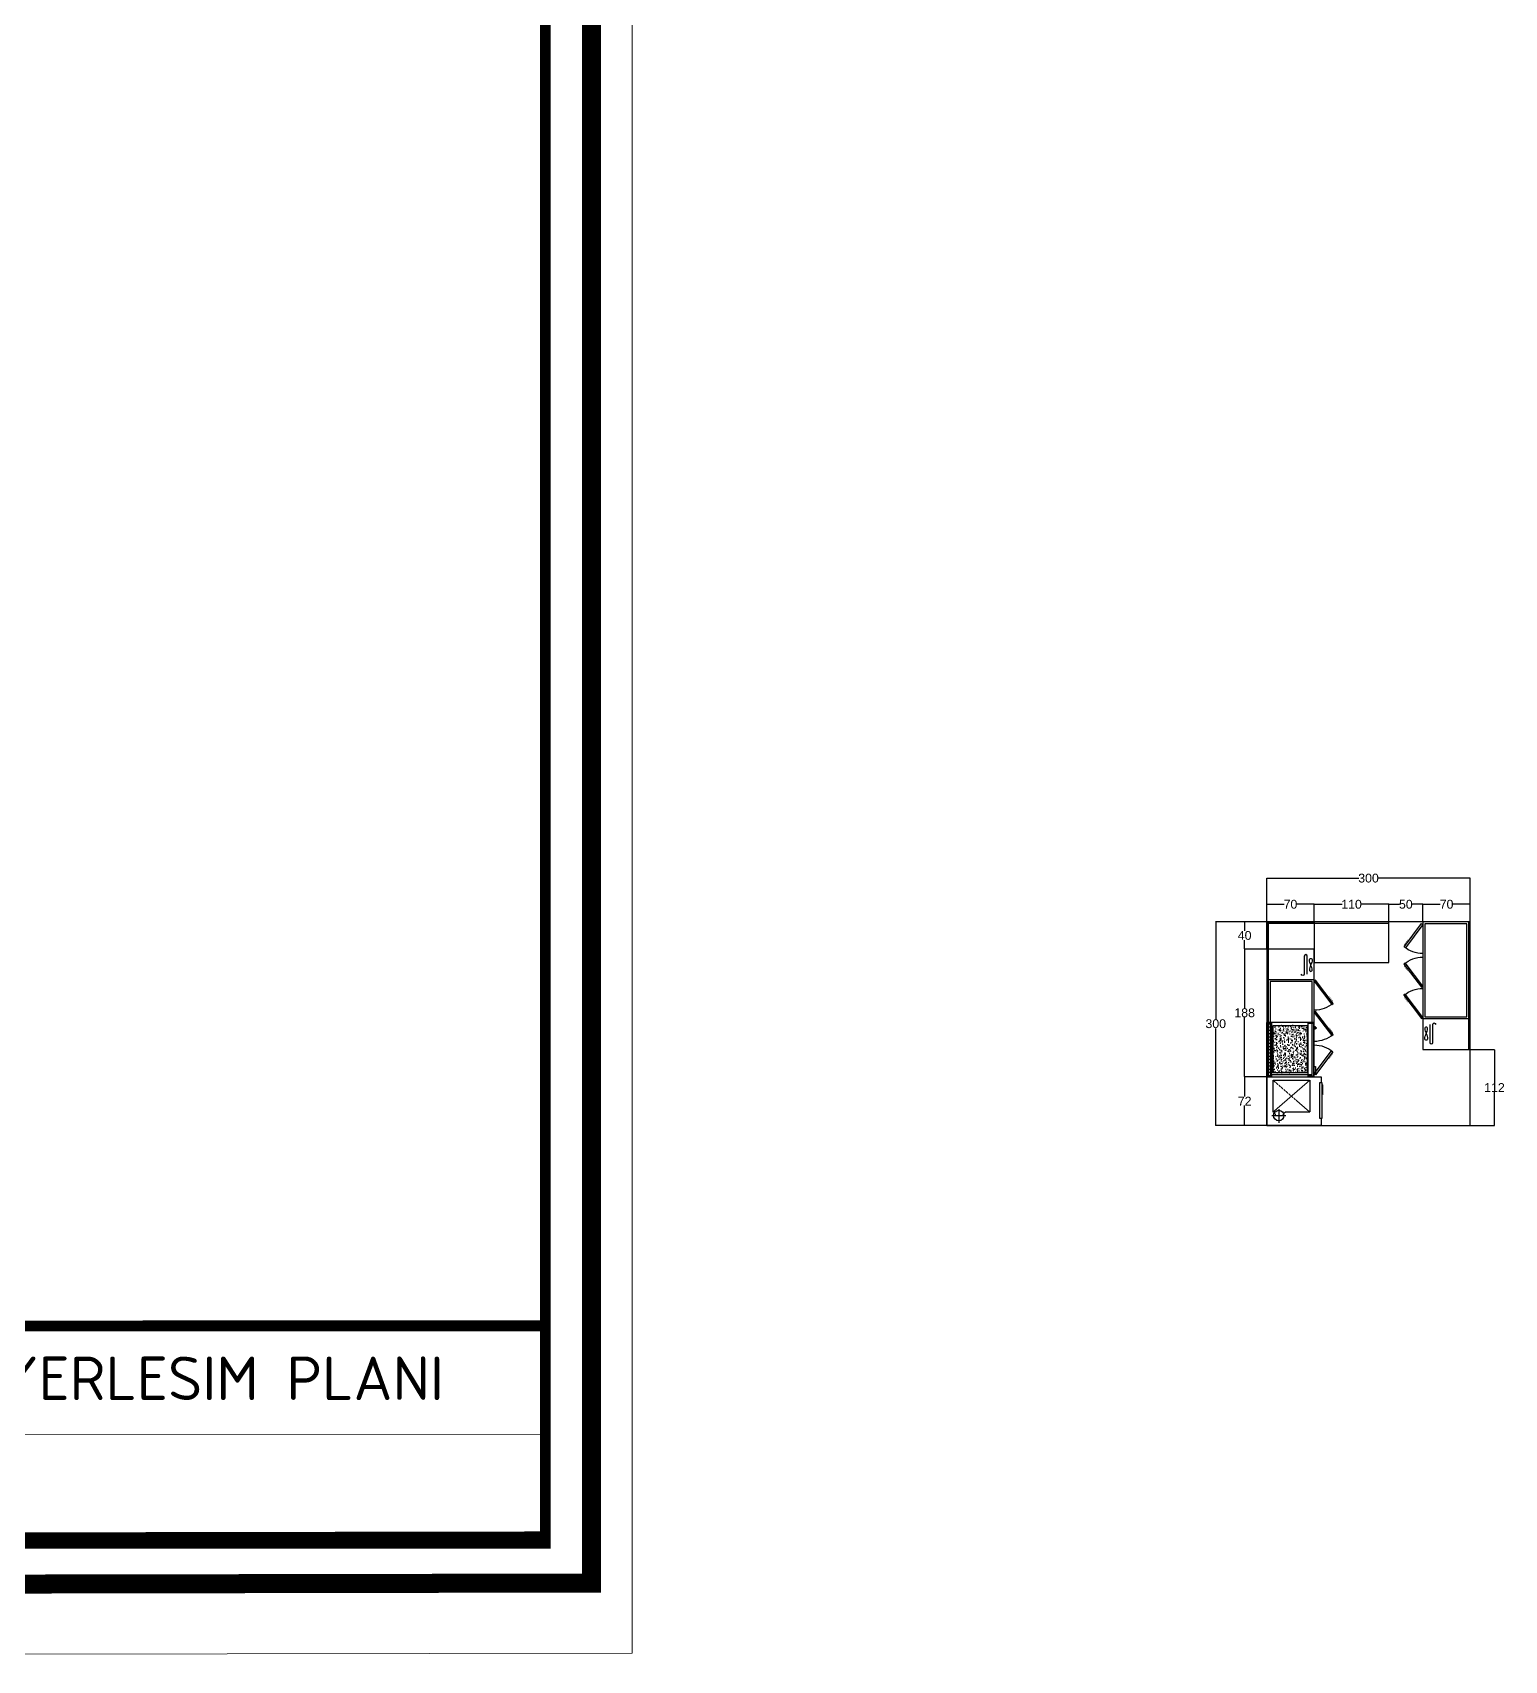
# Model space of a CAD drawing. Header units: inches. Extents: x -51836 to -42603, y 323 to 5499.
# Drawn here: x -46156 to -43987, y 323 to 2721 of the extents above; entities that cross this region are included whole.
import ezdxf

# ---------------------------------------------------------------- set-up
doc = ezdxf.new("R2010")
doc.units = ezdxf.units.IN
doc.header["$MEASUREMENT"] = 0
doc.linetypes.add('DASHED', pattern=[0.75, 0.5, -0.25])
doc.layers.add('Auto-Antet', color=7, linetype='Continuous', lineweight=18)
doc.layers.add('CIHAZ', color=2, linetype='Continuous')
doc.layers.add('S2000-002 Çizgi', color=7, linetype='Continuous')
doc.styles.get("Standard").update_dxf_attribs({"font": 'arial.ttf'})
doc.styles.add('style1', font='isocpeur.ttf', dxfattribs={"height": 20})
doc.dimstyles.get("Standard").update_dxf_attribs({"dimtxt": 13, "dimasz": 0.18, "dimexe": 0.18, "dimexo": 0.0625, "dimgap": 0.09, "dimtad": 0, "dimtih": 1, "dimtoh": 1, "dimdec": 0, "dimzin": 0, "dimdsep": 46, "dimtxsty": 'Standard', "dimcen": 0.09, "dimadec": 0, "dimazin": 0, "dimtfac": 1, "dimtdec": 0, "dimtofl": 0, "dimtmove": 0, "dimatfit": 3, "dimfxl": 1, "dimtolj": 1, "dimtzin": 0, "dimarcsym": 0})

# ---------------------------------------------------------------- blocks, each defined once
blk = doc.blocks.new('A$C40176E5B')
at = {"layer": 'S2000-002 Çizgi'}
blk.add_line((0, 95.8), (188, 95.8), dxfattribs=at)
for points in [[(0, 27.8), (0, 97.8), (188, 97.8), (188, 27.8)], [(16.4, 30.8), (17.9, 31), (19.6, 31.5), (21.5, 32.1), (23.4, 32.8), (25.4, 33.6), (27.2, 34.2), (28.9, 34.7), (30.4, 34.8), (31.5, 34.7), (32.3, 34.2), (32.8, 33.6), (33, 32.8), (32.8, 32.1), (32.3, 31.5), (31.5, 31), (30.4, 30.8), (28.9, 31), (27.2, 31.5), (25.4, 32.1), (23.4, 32.8), (21.5, 33.6), (19.6, 34.2), (17.9, 34.7), (16.4, 34.8), (15.3, 34.7), (14.5, 34.2), (14, 33.6), (13.8, 32.8), (14, 32.1), (14.5, 31.5), (15.3, 31)], [(80, 0), (45.9, 25.8), (47.4, 27.8), (81.5, 2)], [(125.9, 0), (91.8, 25.8), (93.4, 27.8), (127.5, 2)], [(151.3, 0.2), (185.5, 25.8), (184, 27.8), (149.8, 2.2)]]:
    blk.add_lwpolyline(points, close=True, dxfattribs=at)
blk.add_lwpolyline([(45, 95.8), (45, 27.8)], dxfattribs=at)
at = {"layer": 'S2000-002 Çizgi', "linetype": 'DASHED'}
blk.add_lwpolyline([(48, 92.8), (185, 92.8), (185, 30.8), (48, 30.8)], close=True, dxfattribs=at)
at = {"layer": 'S2000-002 Çizgi'}
for points in [[(37, 38.2), (10.3, 38.2, -1), (10.3, 42.5)], [(10.3, 42.5), (37, 42.5, 1), (37, 46.8)]]:
    blk.add_lwpolyline(points, format="xyb", dxfattribs=at)
at = {"layer": 'S2000-002 Çizgi', "const_width": 0.428}
for points in [[(77.7, 1.7), (76.7, 0.4), (71.1, 4.6), (69.6, 5.7)], [(123.7, 1.7), (122.7, 0.4), (117.1, 4.6), (115.6, 5.7)], [(153.6, 1.8), (154.6, 0.5), (160.2, 4.7), (161.7, 5.8)]]:
    blk.add_lwpolyline(points, dxfattribs=at)
at = {"layer": 'S2000-002 Çizgi'}
for centre, start, end in [((47.4, 27.8), 319.4908, 0), ((93.4, 27.8), 319.4908, 0), ((184, 27.8), 180, 220.245)]:
    blk.add_arc(centre, 42.7, start, end, dxfattribs=at)
blk = doc.blocks.new('A$C76C91FAF')
at = {"layer": 'S2000-002 Çizgi'}
h = blk.add_hatch(dxfattribs=at)
h.set_pattern_fill('ANSI31', color=256, scale=1.5, angle=45, style=0)
h.set_pattern_definition([(90, (-4825.414, -5279.878), (-4.7625, 9e-16), [])])
h.paths.add_polyline_path([(80, 65.9), (80, 72.9), (0, 72.9), (0, 65.9)])
h = blk.add_hatch(dxfattribs=at)
h.set_pattern_fill('AR-CONC', color=256, scale=0.05, angle=45, style=0)
h.set_pattern_definition([(95, (-2766.7265, -4986.208), (7.004733, 5.877669), [0.9525, -10.4775]), (40, (-2766.7265, -4986.208), (-8.000894, 5.50885), [0.762, -8.382]), (145.451, (-2766.143, -4985.718), (-0.996108, 11.386512), [0.8095, -8.9045]), (91.1842, (-2768.523, -4984.412), (11.070512, 8.09767), [1.42875, -15.71625]), (141.6356, (-2767.6, -4983.737), (-0.354307, 17.141322), [1.21425, -13.35675]), (36.184, (-2768.523, -4984.412), (-0.35428, 17.14132), [1.143, -12.573]), (66, (-2767.1755, -4983.963), (8.976028, 1.744763), [0.9525, -10.4775]), (11, (-2767.1755, -4983.963), (-4.326996, 8.69706), [0.762, -8.382]), (116.4514, (-2766.4275, -4983.817), (4.649002, 10.441823), [0.8095, -8.9045]), (82.5, (-2766.7265, -4986.2078), (-2.8802735, 3.0986707), [0, -8.2804, 0, -8.509, 0, -8.41375]), (52.5, (-2766.7265, -4986.208), (-1.1794864, 5.90435), [0, -4.8514, 0, -8.0899, 0, -3.20675]), (12.5, (-2768.729, -4988.2104), (4.9963932, 4.5913098), [0, -3.175, 0, -9.906, 0, -13.1445]), (2.5, (-2769.627, -4989.1084), (4.338195, 6.1361196), [0, -4.1275, 0, -6.5786, 0, -9.3345])])
h.paths.add_polyline_path([(75.5, 13.2), (75.5, 63.2), (5.5, 63.2), (5.5, 13.2)])
for points in [[(0, 2.9), (80, 2.9), (80, 72.9), (0, 72.9)], [(0, 72.9), (80, 72.9), (80, 65.9), (0, 65.9)], [(5.5, 63.2), (75.5, 63.2), (75.5, 13.2), (5.5, 13.2)], [(1, 11.9), (79, 11.9), (79, 3.9), (1, 3.9)], [(5, 2.9), (15, 2.9), (15, 0.9), (5, 0.9)], [(70.1, 2.9), (73.7, 2.9), (73.7, 1.5), (70.1, 1.5)], [(71, 1.5), (72.5, 1.5), (72.5, 0), (71, 0)]]:
    blk.add_lwpolyline(points, close=True, dxfattribs=at)
blk = doc.blocks.new('A$C734D7A9C')
at = {"layer": 'CIHAZ', "color": 1}
for p, q in [((14.7, 75.3), (14.7, 54.8)), ((24.1, 65.1), (4, 65.1))]:
    blk.add_line(p, q, dxfattribs=at)
at = {"layer": 'CIHAZ', "color": 5, "linetype": 'DASHED'}
for p, q in [((67, 73.5), (19.8, 19.1)), ((19.8, 73.5), (67, 19.1))]:
    blk.add_line(p, q, dxfattribs=at)
at = {"layer": 'CIHAZ', "color": 5}
for points in [[(63.2, 1.8), (10.4, 1.8), (10.4, 4.3), (63.2, 4.3)], [(61.2, 1.8), (48.6, 1.8), (45.6, 0), (59.6, 0)]]:
    blk.add_lwpolyline(points, close=True, dxfattribs=at)
at = {"layer": 'CIHAZ', "color": 1}
blk.add_circle((14.7, 65.1), 7.76, dxfattribs=at)
at = {"layer": 'S2000-002 Çizgi', "linetype": 'DASHED'}
for p, q in [((19.8, 73.5), (67, 73.5)), ((67, 73.5), (67, 19.1)), ((19.8, 19.1), (19.8, 54.9)), ((67, 19.1), (19.8, 19.1))]:
    blk.add_line(p, q, dxfattribs=at)
at = {"layer": 'S2000-002 Çizgi'}
blk.add_lwpolyline([(10.4, 2.8), (0, 2.8), (0, 82.8), (72, 82.8), (72, 2.8), (63.2, 2.8)], dxfattribs=at)
at = {"layer": 'S2000-002 Çizgi', "linetype": 'DASHED'}
for centre, radius, start, end in [((11.6, 78.1), 9.4, 291.2079, 330.9566), ((11, 49.9), 10.2, 29.6907, 66.7752)]:
    blk.add_arc(centre, radius, start, end, dxfattribs=at)
blk = doc.blocks.new('*D45')
at = {"layer": 'DEFPOINTS', "color": 0, "transparency": 16777216}
for p in [(-44267.6, 1437), (-44267.6, 1411.1), (-44157.6, 1411.1)]:
    blk.add_point(p, dxfattribs=at)
at = {"layer": 'S2000-002 Çizgi', "color": 0, "lineweight": -2, "transparency": 16777216}
for p, q in [((-44267.6, 1411.1), (-44267.6, 1437.2)), ((-44267.4, 1437), (-44226.4, 1437)), ((-44157.8, 1437), (-44198.8, 1437)), ((-44157.6, 1411.1), (-44157.6, 1437.2))]:
    blk.add_line(p, q, dxfattribs=at)
at = {"layer": 'S2000-002 Çizgi', "color": 0, "transparency": 16777216}
for points in [[(-44267.4, 1437), (-44267.4, 1437), (-44267.6, 1437)], [(-44157.8, 1437), (-44157.8, 1437), (-44157.6, 1437)]]:
    blk.add_solid(points, dxfattribs=at)
at = {"layer": 'S2000-002 Çizgi', "color": 0, "transparency": 16777216, "insert": (-44212.6, 1437), "char_height": 13, "attachment_point": 5}
blk.add_mtext('\\A1;110', dxfattribs=at)
blk = doc.blocks.new('*D46')
at = {"layer": 'DEFPOINTS', "color": 0, "transparency": 16777216}
for p in [(-44337.6, 1437), (-44337.6, 1411.1), (-44267.6, 1411.1)]:
    blk.add_point(p, dxfattribs=at)
at = {"layer": 'S2000-002 Çizgi', "color": 0, "lineweight": -2, "transparency": 16777216}
for p, q in [((-44337.6, 1411.1), (-44337.6, 1437.2)), ((-44337.4, 1437), (-44311.9, 1437)), ((-44267.8, 1437), (-44293.3, 1437)), ((-44267.6, 1411.1), (-44267.6, 1437.2))]:
    blk.add_line(p, q, dxfattribs=at)
at = {"layer": 'S2000-002 Çizgi', "color": 0, "transparency": 16777216}
for points in [[(-44337.4, 1437), (-44337.4, 1437), (-44337.6, 1437)], [(-44267.8, 1437), (-44267.8, 1437), (-44267.6, 1437)]]:
    blk.add_solid(points, dxfattribs=at)
at = {"layer": 'S2000-002 Çizgi', "color": 0, "transparency": 16777216, "insert": (-44302.6, 1437), "char_height": 13, "attachment_point": 5}
blk.add_mtext('\\A1;70', dxfattribs=at)
blk = doc.blocks.new('*D47')
at = {"layer": 'DEFPOINTS', "color": 0, "transparency": 16777216}
for p in [(-44337.6, 1411.1), (-44370.1, 1371.1), (-44337.6, 1371.1)]:
    blk.add_point(p, dxfattribs=at)
at = {"layer": 'S2000-002 Çizgi', "color": 0, "lineweight": -2, "transparency": 16777216}
for p, q in [((-44337.7, 1411.1), (-44370.3, 1411.1)), ((-44370.1, 1410.9), (-44370.1, 1397.8)), ((-44337.7, 1371.1), (-44370.3, 1371.1)), ((-44370.1, 1371.3), (-44370.1, 1384.4))]:
    blk.add_line(p, q, dxfattribs=at)
at = {"layer": 'S2000-002 Çizgi', "color": 0, "transparency": 16777216}
for points in [[(-44370.2, 1410.9), (-44370.1, 1410.9), (-44370.1, 1411.1)], [(-44370.2, 1371.3), (-44370.1, 1371.3), (-44370.1, 1371.1)]]:
    blk.add_solid(points, dxfattribs=at)
at = {"layer": 'S2000-002 Çizgi', "color": 0, "transparency": 16777216, "insert": (-44370.1, 1391.1), "char_height": 13, "attachment_point": 5}
blk.add_mtext('\\A1;40', dxfattribs=at)
blk = doc.blocks.new('*D48')
at = {"layer": 'DEFPOINTS', "color": 0, "transparency": 16777216}
for p in [(-44337.6, 1371.1), (-44370.1, 1183.1), (-44337.6, 1183.1)]:
    blk.add_point(p, dxfattribs=at)
at = {"layer": 'S2000-002 Çizgi', "color": 0, "lineweight": -2, "transparency": 16777216}
for p, q in [((-44337.7, 1371.1), (-44370.3, 1371.1)), ((-44370.1, 1370.9), (-44370.1, 1283.8)), ((-44370.1, 1183.3), (-44370.1, 1270.4)), ((-44337.7, 1183.1), (-44370.3, 1183.1))]:
    blk.add_line(p, q, dxfattribs=at)
at = {"layer": 'S2000-002 Çizgi', "color": 0, "transparency": 16777216}
for points in [[(-44370.2, 1370.9), (-44370.1, 1370.9), (-44370.1, 1371.1)], [(-44370.2, 1183.3), (-44370.1, 1183.3), (-44370.1, 1183.1)]]:
    blk.add_solid(points, dxfattribs=at)
at = {"layer": 'S2000-002 Çizgi', "color": 0, "transparency": 16777216, "insert": (-44370.1, 1277.1), "char_height": 13, "attachment_point": 5}
blk.add_mtext('\\A1;188', dxfattribs=at)
blk = doc.blocks.new('*D49')
at = {"layer": 'DEFPOINTS', "color": 0, "transparency": 16777216}
for p in [(-44337.6, 1183.1), (-44370.1, 1111.1), (-44337.6, 1111.1)]:
    blk.add_point(p, dxfattribs=at)
at = {"layer": 'S2000-002 Çizgi', "color": 0, "lineweight": -2, "transparency": 16777216}
for p, q in [((-44337.7, 1183.1), (-44370.3, 1183.1)), ((-44370.1, 1182.9), (-44370.1, 1153.7)), ((-44370.1, 1111.3), (-44370.1, 1140.5)), ((-44337.7, 1111.1), (-44370.3, 1111.1))]:
    blk.add_line(p, q, dxfattribs=at)
at = {"layer": 'S2000-002 Çizgi', "color": 0, "transparency": 16777216}
for points in [[(-44370.2, 1182.9), (-44370.1, 1182.9), (-44370.1, 1183.1)], [(-44370.2, 1111.3), (-44370.1, 1111.3), (-44370.1, 1111.1)]]:
    blk.add_solid(points, dxfattribs=at)
at = {"layer": 'S2000-002 Çizgi', "color": 0, "transparency": 16777216, "insert": (-44370.1, 1147.1), "char_height": 13, "attachment_point": 5}
blk.add_mtext('\\A1;72', dxfattribs=at)
blk = doc.blocks.new('*D50')
at = {"layer": 'DEFPOINTS', "color": 0, "transparency": 16777216}
for p in [(-44412.7, 1411.1), (-44337.6, 1411.1), (-44337.6, 1111.1)]:
    blk.add_point(p, dxfattribs=at)
at = {"layer": 'S2000-002 Çizgi', "color": 0, "lineweight": -2, "transparency": 16777216}
for p, q in [((-44337.7, 1411.1), (-44412.9, 1411.1)), ((-44412.7, 1410.9), (-44412.7, 1267.8)), ((-44412.7, 1111.3), (-44412.7, 1254.3)), ((-44337.7, 1111.1), (-44412.9, 1111.1))]:
    blk.add_line(p, q, dxfattribs=at)
at = {"layer": 'S2000-002 Çizgi', "color": 0, "transparency": 16777216}
for points in [[(-44412.7, 1410.9), (-44412.7, 1410.9), (-44412.7, 1411.1)], [(-44412.7, 1111.3), (-44412.7, 1111.3), (-44412.7, 1111.1)]]:
    blk.add_solid(points, dxfattribs=at)
at = {"layer": 'S2000-002 Çizgi', "color": 0, "transparency": 16777216, "insert": (-44412.7, 1261.1), "char_height": 13, "attachment_point": 5}
blk.add_mtext('\\A1;300', dxfattribs=at)
blk = doc.blocks.new('*D51')
at = {"layer": 'DEFPOINTS', "color": 0, "transparency": 16777216}
for p in [(-44107.6, 1437), (-44157.6, 1411.1), (-44107.6, 1411.1)]:
    blk.add_point(p, dxfattribs=at)
at = {"layer": 'S2000-002 Çizgi', "color": 0, "lineweight": -2, "transparency": 16777216}
for p, q in [((-44157.6, 1411.1), (-44157.6, 1437.2)), ((-44157.4, 1437), (-44142, 1437)), ((-44107.8, 1437), (-44123.2, 1437)), ((-44107.6, 1411.1), (-44107.6, 1437.2))]:
    blk.add_line(p, q, dxfattribs=at)
at = {"layer": 'S2000-002 Çizgi', "color": 0, "transparency": 16777216}
for points in [[(-44157.4, 1437), (-44157.4, 1437), (-44157.6, 1437)], [(-44107.8, 1437), (-44107.8, 1437), (-44107.6, 1437)]]:
    blk.add_solid(points, dxfattribs=at)
at = {"layer": 'S2000-002 Çizgi', "color": 0, "transparency": 16777216, "insert": (-44132.6, 1437), "char_height": 13, "attachment_point": 5}
blk.add_mtext('\\A1;50', dxfattribs=at)
blk = doc.blocks.new('*D52')
at = {"layer": 'DEFPOINTS', "color": 0, "transparency": 16777216}
for p in [(-44037.6, 1437), (-44107.6, 1411.1), (-44037.6, 1411.1)]:
    blk.add_point(p, dxfattribs=at)
at = {"layer": 'S2000-002 Çizgi', "color": 0, "lineweight": -2, "transparency": 16777216}
for p, q in [((-44107.6, 1411.1), (-44107.6, 1437.2)), ((-44107.4, 1437), (-44081.9, 1437)), ((-44037.8, 1437), (-44063.3, 1437)), ((-44037.6, 1411.1), (-44037.6, 1437.2))]:
    blk.add_line(p, q, dxfattribs=at)
at = {"layer": 'S2000-002 Çizgi', "color": 0, "transparency": 16777216}
for points in [[(-44107.4, 1437), (-44107.4, 1437), (-44107.6, 1437)], [(-44037.8, 1437), (-44037.8, 1437), (-44037.6, 1437)]]:
    blk.add_solid(points, dxfattribs=at)
at = {"layer": 'S2000-002 Çizgi', "color": 0, "transparency": 16777216, "insert": (-44072.6, 1437), "char_height": 13, "attachment_point": 5}
blk.add_mtext('\\A1;70', dxfattribs=at)
blk = doc.blocks.new('*D53')
at = {"layer": 'DEFPOINTS', "color": 0, "transparency": 16777216}
for p in [(-44337.6, 1475.5), (-44337.6, 1411.1), (-44037.6, 1411.1)]:
    blk.add_point(p, dxfattribs=at)
at = {"layer": 'S2000-002 Çizgi', "color": 0, "lineweight": -2, "transparency": 16777216}
for p, q in [((-44337.6, 1411.1), (-44337.6, 1475.7)), ((-44337.4, 1475.5), (-44202, 1475.5)), ((-44037.8, 1475.5), (-44173.2, 1475.5)), ((-44037.6, 1411.1), (-44037.6, 1475.7))]:
    blk.add_line(p, q, dxfattribs=at)
at = {"layer": 'S2000-002 Çizgi', "color": 0, "transparency": 16777216}
for points in [[(-44337.4, 1475.5), (-44337.4, 1475.5), (-44337.6, 1475.5)], [(-44037.8, 1475.5), (-44037.8, 1475.5), (-44037.6, 1475.5)]]:
    blk.add_solid(points, dxfattribs=at)
at = {"layer": 'S2000-002 Çizgi', "color": 0, "transparency": 16777216, "insert": (-44187.6, 1475.5), "char_height": 13, "attachment_point": 5}
blk.add_mtext('\\A1;300', dxfattribs=at)
blk = doc.blocks.new('*D54')
at = {"layer": 'DEFPOINTS', "color": 0, "transparency": 16777216}
for p in [(-44037.6, 1223.1), (-44037.6, 1111.1), (-44002, 1111.1)]:
    blk.add_point(p, dxfattribs=at)
at = {"layer": 'S2000-002 Çizgi', "color": 0, "lineweight": -2, "transparency": 16777216}
for p, q in [((-44037.5, 1223.1), (-44001.9, 1223.1)), ((-44002, 1222.9), (-44002, 1173.7)), ((-44002, 1111.3), (-44002, 1160.5)), ((-44037.5, 1111.1), (-44001.9, 1111.1))]:
    blk.add_line(p, q, dxfattribs=at)
at = {"layer": 'S2000-002 Çizgi', "color": 0, "transparency": 16777216}
for points in [[(-44002.1, 1222.9), (-44002, 1222.9), (-44002, 1223.1)], [(-44002.1, 1111.3), (-44002, 1111.3), (-44002, 1111.1)]]:
    blk.add_solid(points, dxfattribs=at)
at = {"layer": 'S2000-002 Çizgi', "color": 0, "transparency": 16777216, "insert": (-44002, 1167.1), "char_height": 13, "attachment_point": 5}
blk.add_mtext('\\A1;112', dxfattribs=at)

msp = doc.modelspace()

# ---------------------------------------------------------------- linework, layer by layer
at = {"layer": 'Auto-Antet', "color": 1}
msp.add_line((-49419.6, 654.2), (-45400.5, 656.2), dxfattribs=at)
at = {"layer": 'Auto-Antet', "linetype": 'Continuous'}
msp.add_lwpolyline([(-45272.5, 334.1), (-45272.5, 5499.2), (-51836.2, 5488.5), (-51836.2, 323.3)], close=True, dxfattribs=at)
at = {"layer": 'Auto-Antet', "color": 1}
for points, const_width in [([(-51776.2, 5428.3), (-51776.2, 426.2), (-45332.5, 437.3), (-45332.5, 5439.4)], 28), ([(-51708.2, 5360.3), (-51708.2, 494.2), (-45400.5, 505.3), (-45400.5, 5371.4)], 16), ([(-51708.2, 494.2), (-45400.5, 496.2), (-45400.5, 816.2), (-51708.2, 814.2)], 16)]:
    msp.add_lwpolyline(points, close=True, dxfattribs=dict(at, const_width=const_width))
at = {"layer": 'S2000-002 Çizgi'}
for points in [[(-44337.6, 1111.1), (-44037.6, 1111.1), (-44037.6, 1411.1), (-44337.6, 1411.1)], [(-44267.6, 1371.1), (-44337.6, 1371.1), (-44337.6, 1411.1), (-44267.6, 1411.1)], [(-44335.6, 1371.1), (-44337.6, 1371.1), (-44337.6, 1411.1), (-44335.6, 1411.1)], [(-44335.6, 1409.1), (-44267.6, 1409.1), (-44267.6, 1411.1), (-44335.6, 1411.1)], [(-44267.6, 1351.1), (-44157.6, 1351.1), (-44157.6, 1411.1), (-44267.6, 1411.1)], [(-44267.6, 1409.1), (-44157.6, 1409.1), (-44157.6, 1411.1), (-44267.6, 1411.1)]]:
    msp.add_lwpolyline(points, close=True, dxfattribs=at)

# ---------------------------------------------------------------- block references
at = {"layer": 'S2000-002 Çizgi', "xscale": -1}
for p, rotation in [((-44135.4, 1223.1), 270), ((-44239.8, 1371.1), 90)]:
    msp.add_blockref('A$C40176E5B', p, dxfattribs=dict(at, rotation=rotation))
at = {"layer": 'S2000-002 Çizgi', "rotation": 90}
for name, p in [('A$C76C91FAF', (-44264.7, 1183.1)), ('A$C734D7A9C', (-44254.8, 1111.1))]:
    msp.add_blockref(name, p, dxfattribs=at)

# ---------------------------------------------------------------- texts
at = {"layer": 'Auto-Antet', "style": 'style1'}
msp.add_text('YEMEKHANE KATI/YERLESIM PLANI', height=64, dxfattribs=at).set_placement((-46951.9, 706.9))

# ---------------------------------------------------------------- dimensions: what is measured, and where the dimension line sits
at = {"layer": 'S2000-002 Çizgi'}
for base, p1, p2, picture, middle in [((-44337.6, 1475.5), (-44037.6, 1411.1), (-44337.6, 1411.1), '*D53', (-44187.6, 1475.5)), ((-44337.6, 1437), (-44267.6, 1411.1), (-44337.6, 1411.1), '*D46', (-44302.6, 1437)), ((-44267.6, 1437), (-44157.6, 1411.1), (-44267.6, 1411.1), '*D45', (-44212.6, 1437)), ((-44107.6, 1437), (-44157.6, 1411.1), (-44107.6, 1411.1), '*D51', (-44132.6, 1437)), ((-44037.6, 1437), (-44107.6, 1411.1), (-44037.6, 1411.1), '*D52', (-44072.6, 1437))]:
    dim = msp.add_linear_dim(base=base, p1=p1, p2=p2, dimstyle='Standard', dxfattribs=at)
    dim.commit()
    dim.dimension.update_dxf_attribs({"geometry": picture, "text_midpoint": middle})
for base, p1, p2, picture, middle in [((-44412.7, 1411.1), (-44337.6, 1111.1), (-44337.6, 1411.1), '*D50', (-44412.7, 1261.1)), ((-44370.1, 1371.1), (-44337.6, 1411.1), (-44337.6, 1371.1), '*D47', (-44370.1, 1391.1)), ((-44002, 1111.1), (-44037.6, 1223.1), (-44037.6, 1111.1), '*D54', (-44002, 1167.1))]:
    dim = msp.add_linear_dim(base=base, p1=p1, p2=p2, angle=90, dimstyle='Standard', dxfattribs=at)
    dim.commit()
    dim.dimension.update_dxf_attribs({"geometry": picture, "text_midpoint": middle})
for base, p1, p2, picture, middle in [((-44370.1, 1183.1), (-44337.6, 1371.1), (-44337.6, 1183.1), '*D48', (-44370.1, 1277.1)), ((-44370.1, 1111.1), (-44337.6, 1183.1), (-44337.6, 1111.1), '*D49', (-44370.1, 1147.1))]:
    dim = msp.add_linear_dim(base=base, p1=p1, p2=p2, angle=90, dimstyle='Standard', override={"dimtmove": 1}, dxfattribs=at)
    dim.commit()
    dim.dimension.update_dxf_attribs({"geometry": picture, "text_midpoint": middle})

doc.saveas('drawing.dxf')
